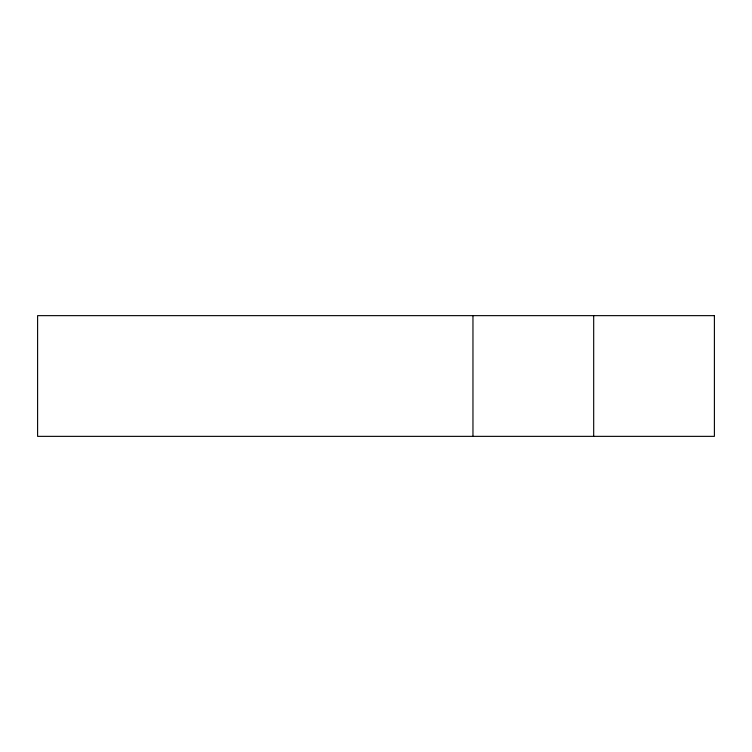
<?xml version="1.0" encoding="UTF-8"?>
<svg xmlns="http://www.w3.org/2000/svg" width="752" height="752" viewBox="0 0 752 752"><rect width="100%" height="100%" fill="white"/><g stroke="black" fill="none" stroke-linecap="round" stroke-linejoin="round"><path stroke-width="1.13" d="M593.685 315.643L593.685 436.357M472.961 315.643L472.961 436.357M714.4 315.643L37.6 315.643L37.6 436.357L714.4 436.357L714.4 315.643"/></g></svg>
